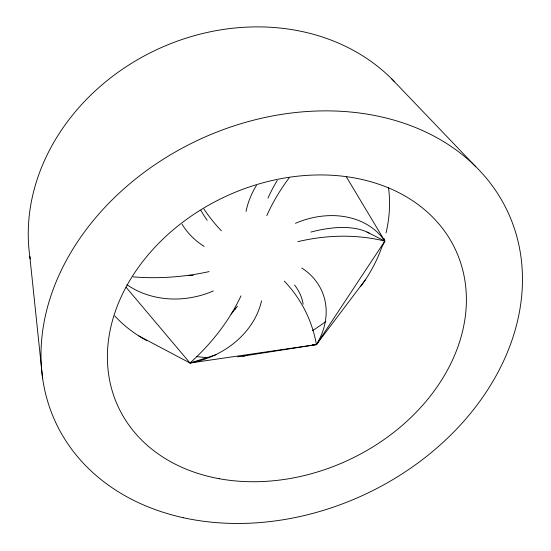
<?xml version="1.0" encoding="UTF-8"?>
<svg xmlns="http://www.w3.org/2000/svg" width="551" height="551" viewBox="0 0 551 551"><rect width="100%" height="100%" fill="white"/><g stroke="black" fill="none" stroke-linecap="round" stroke-linejoin="round"><path stroke-width="0.83" d="M242.784 356.153L316.426 344.609L384.832 241.09L346.427 176.933M138.776 335.917L189.985 363.006L316.426 344.609L365.423 279.756M231.151 314.084L237.488 306.17M216.061 354.741L189.985 363.006L126.027 287.188M312.162 344.878L316.426 344.609A78.566 62.594 -22.6 0 0 301.81 268.034M367.049 232.061L384.832 241.09L381.602 247.771A156.622 133.294 -24.9 0 1 360.581 286.658M391.561 78.717L475.795 166.753M29.802 256.353L42.62 378.544M388.476 187.285A156.622 133.294 -24.9 0 1 386.037 232.915M384.508 238.762A156.622 133.294 -24.9 0 1 384.026 240.422M325.799 321.488A156.622 133.294 -24.9 0 1 312.507 330.586M246.924 355.498A156.622 133.294 -24.9 0 1 237.688 356.821M206.06 357.523A156.622 133.294 -24.9 0 1 196.624 356.552M146.848 340.663A156.622 133.294 -24.9 0 1 114.698 315.881M284.33 281.127A194.241 153.564 -27.6 0 1 316.426 344.609M297.822 241.689A181.251 150.299 -30.5 0 1 384.832 241.09A79.027 63.22 -28.3 0 0 295.453 223.32M209.132 271.602A230.084 199.655 -18.3 0 1 133.046 276.85M241.021 295.853A219.794 175.542 -18.1 0 1 189.985 363.006A81.755 67.188 -18.1 0 0 261.546 300.763M30.188 258.929A209.669 178.999 -24.9 0 1 153.447 51.229A209.669 178.999 -24.9 0 1 394.578 81.796M294.544 284.977A108.051 60.245 1.9 0 1 303.133 304.173M235.876 308.14A114.753 93.036 30.1 0 1 234.76 309.428M207.155 220.276A116.674 103.161 -87.1 0 1 200.86 210.289M267.979 198.036A109.828 68.572 -60.5 0 1 277.236 180.459M310.957 232.061A105.737 49.824 -29.6 0 1 369.232 233.176M221.364 230.814A218.995 186.892 -28.7 0 1 203.891 208.939M204.201 246.414A85.687 74.385 -28.8 0 1 182.126 224.285M246.042 211.439A82.671 68.655 -32.1 0 1 256.435 185.411M266.794 215.62A193.511 162.669 -27.8 0 1 289.199 177.815M193.201 275.472A119.23 117.604 53.5 0 1 188.972 275.452M213.361 290.949A85.281 73.476 -19.2 0 1 126.882 284.647M183.442 517.747A249.362 195.791 -24.9 0 0 521.198 258.75A249.362 195.791 -24.9 0 0 140.505 175.122A249.362 195.791 -24.9 0 0 183.442 517.747M219.167 478.709A186.031 145.416 -24.9 0 0 464.727 279.474A186.031 145.416 -24.9 0 0 176.754 226.909A186.031 145.416 -24.9 0 0 219.167 478.709"/></g></svg>
